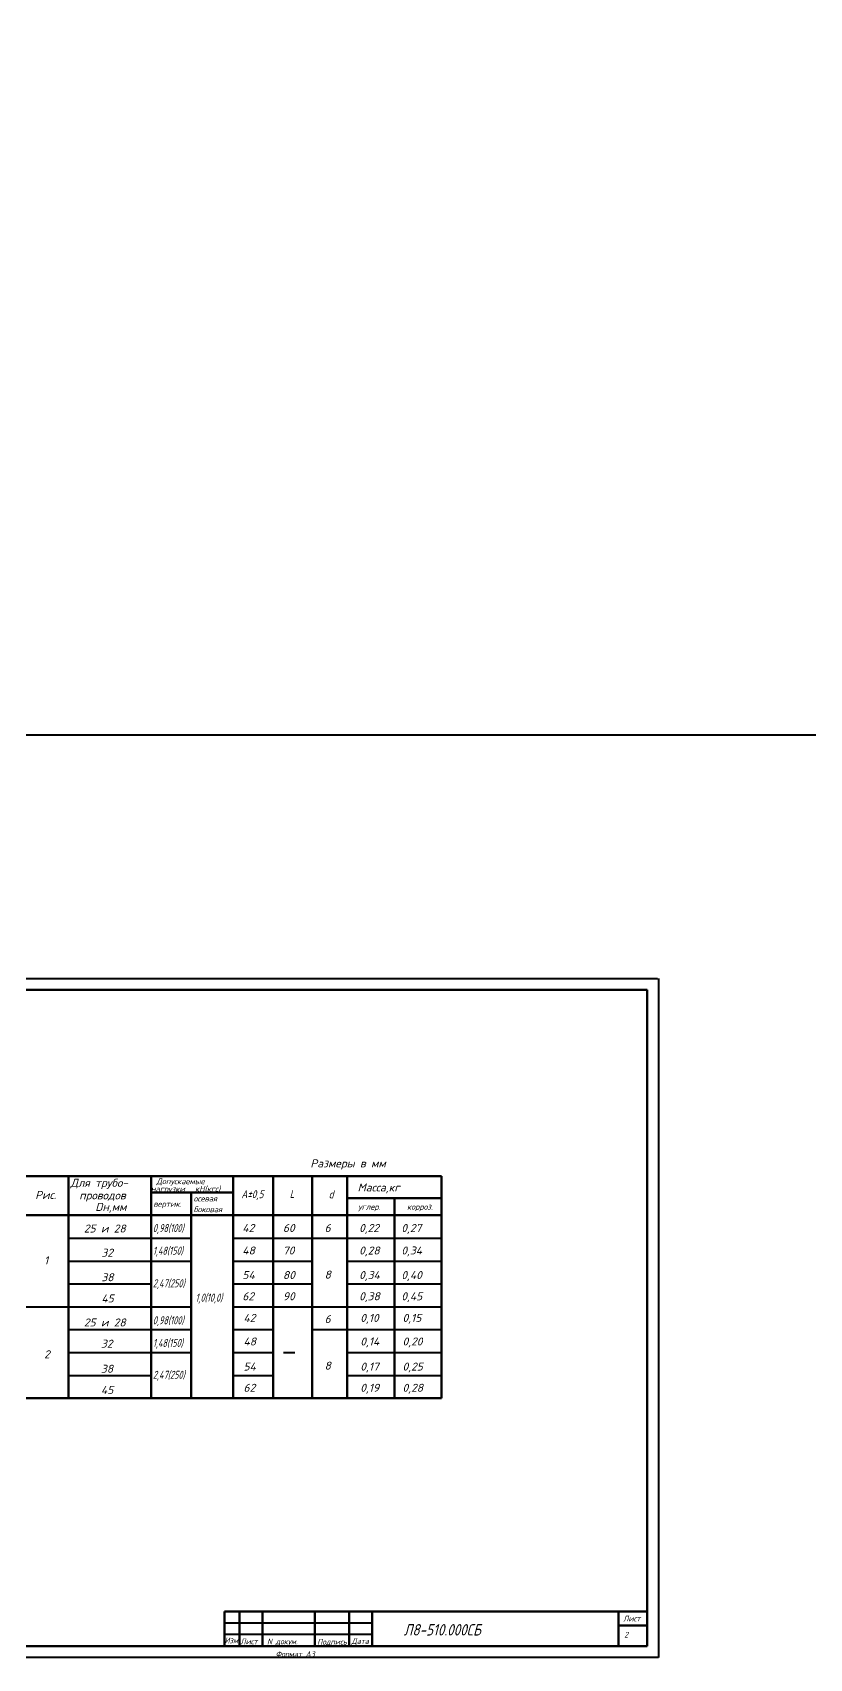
# Model space of a CAD drawing. Extents: x 2364 to 24352926, y -9422284 to 1126.
# Drawn here: x 3360 to 3700, y -920 to -209 of the extents above; entities that cross this region are included whole.
import ezdxf

# ---------------------------------------------------------------- set-up
doc = ezdxf.new("R2010")
doc.units = 0
doc.layers.add('ОСНОВНЫЕ', color=5, linetype='CONTINUOUS')
doc.layers.add('ТОНКИЕ', color=4, linetype='CONTINUOUS')
doc.styles.add('25', font='romans.shx', dxfattribs={"width": 0.8, "oblique": 15, "height": 2.5})
doc.styles.add('35', font='romans.shx', dxfattribs={"width": 0.8, "oblique": 15, "height": 3.5})
doc.styles.add('5', font='romans.shx', dxfattribs={"oblique": 15, "height": 3.5})

msp = doc.modelspace()

# ---------------------------------------------------------------- linework, layer by layer
at = {"layer": 'ОСНОВНЫЕ', "color": 4, "linetype": 'Continuous', "lineweight": 40}
for p, q in [((3213.72249, -622.81531), (3633.16138, -622.81623)), ((3633.58339, -622.81623), (3633.58339, -919.81623)), ((3375.42539, -736.40742), (3429.12914, -736.40742)), ((3447.49473, -736.40742), (3538.5582, -736.40742)), ((3375.42539, -746.40742), (3429.12914, -746.40742)), ((3447.49473, -746.40742), (3482.04936, -746.40742)), ((3497.37212, -746.40742), (3538.5582, -746.40742)), ((3375.42539, -756.40742), (3411.70999, -756.40742)), ((3447.49473, -756.40742), (3482.04936, -756.40742)), ((3497.37212, -756.40742), (3538.5582, -756.40742)), ((3287.0389, -766.40742), (3429.12914, -766.40742)), ((3447.49473, -766.40742), (3538.5582, -766.40742)), ((3375.42539, -776.40742), (3429.12914, -776.40742)), ((3447.49473, -776.40742), (3464.90881, -776.40742)), ((3482.04936, -776.40742), (3538.5582, -776.40742)), ((3375.42539, -786.40742), (3429.12914, -786.40742)), ((3447.49473, -786.40742), (3464.90881, -786.40742)), ((3469.45147, -786.41625), (3474.49035, -786.41625)), ((3497.37212, -786.40742), (3538.5582, -786.40742)), ((3375.42539, -796.40742), (3411.70999, -796.40742)), ((3447.49473, -796.40742), (3464.90881, -796.40742)), ((3497.37212, -796.40742), (3538.5582, -796.40742)), ((3633.58339, -919.81623), (3213.58339, -919.81623))]:
    msp.add_line(p, q, dxfattribs=at)
at = {"layer": 'ОСНОВНЫЕ', "lineweight": 100}
for p, q in [((3628.58339, -627.81623), (3233.58339, -627.81623)), ((3628.58339, -914.81623), (3628.58339, -627.81623))]:
    msp.add_line(p, q, dxfattribs=at)
at = {"layer": 'ОСНОВНЫЕ', "color": 6, "lineweight": 80}
for p, q in [((3287.0389, -709.27366), (3538.5582, -709.27366)), ((3375.42539, -709.27366), (3375.42539, -806.40742)), ((3411.61072, -709.27366), (3411.61072, -806.40742)), ((3447.49473, -709.27366), (3447.49473, -806.40742)), ((3464.90881, -709.27366), (3464.90881, -806.40742)), ((3482.04936, -709.27366), (3482.04936, -806.40742)), ((3497.37212, -709.27366), (3497.37212, -806.40742)), ((3538.5582, -709.27366), (3538.5582, -806.40742)), ((3411.68695, -716.48079), (3447.49473, -716.48079)), ((3429.12914, -716.48079), (3429.12914, -806.40742)), ((3497.37212, -718.96982), (3538.5582, -718.96982)), ((3518.09177, -719.00412), (3518.09177, -806.40742)), ((3287.0389, -726.40742), (3538.5582, -726.40742)), ((3287.0389, -806.40742), (3538.5582, -806.40742)), ((3443.58339, -899.74692), (3443.58339, -914.81623)), ((3628.58339, -899.74692), (3443.58339, -899.74692)), ((3450.23541, -899.74692), (3450.23541, -914.81623)), ((3460.23541, -899.74692), (3460.23541, -914.74692)), ((3483.23541, -899.74692), (3483.23541, -914.74692)), ((3498.23541, -899.74692), (3498.23541, -914.74692)), ((3508.23541, -899.74692), (3508.23541, -914.74692)), ((3616.09616, -899.74692), (3616.09616, -914.81623)), ((3628.58339, -905.84433), (3616.09616, -905.84433))]:
    msp.add_line(p, q, dxfattribs=at)
at = {"layer": 'ОСНОВНЫЕ', "color": 5, "linetype": 'Continuous', "lineweight": 100}
msp.add_line((3628.58339, -914.81623), (3222.53183, -914.81623), dxfattribs=at)
at = {"layer": 'ОСНОВНЫЕ', "color": 4, "linetype": 'Continuous', "lineweight": 40}
msp.add_lwpolyline([(2947.71139, 373.85408), (4484.41613, 373.85408), (4484.41613, -516.43097), (2947.71139, -516.43097)], close=True, dxfattribs=at)
at = {"layer": 'ТОНКИЕ', "lineweight": 40}
for p, q in [((3508.23541, -904.74692), (3443.58339, -904.74692)), ((3508.23541, -909.74692), (3443.58339, -909.74692))]:
    msp.add_line(p, q, dxfattribs=at)

# ---------------------------------------------------------------- texts
at = {"layer": 'ОСНОВНЫЕ', "color": 4, "lineweight": 40, "style": '5', "oblique": 15}
for s, height, p in [('Размеры в мм', 3.5, (3481.22635, -705.4379)), ('Для трубо-', 3.5, (3376.25527, -713.93316)), ('Допускаемые', 2.5, (3413.86224, -712.79076)), ('Рис.', 3.5, (3360.81137, -719.24269)), ('проводов', 3.5, (3380.08376, -719.42284)), ('нагрузки', 2.5, (3411.4543, -716.11964)), ('кН(кгс)', 2.5, (3430.75505, -716.06374)), ('Масса,кг', 3.5, (3501.87083, -715.96108)), ('Dн,мм', 3.5, (3387.10998, -724.46763)), ('вертик.', 2.5, (3412.51374, -722.68237)), ('осевая', 2.5, (3430.13766, -720.33334)), ('боковая', 2.5, (3430.13766, -725.03064)), ('углер.', 2.5, (3502.18454, -723.91938)), ('корроз.', 2.5, (3523.52843, -723.91938)), ('25 и 28', 3.5, (3382.10066, -733.93013)), ('42', 3.5, (3451.44946, -733.71036)), ('60', 3.5, (3469.20553, -733.71036)), ('6', 3.5, (3487.44751, -733.71036)), ('0,22', 3.5, (3502.55818, -733.71036)), ('0,27', 3.5, (3521.03415, -733.71036)), ('1', 3.5, (3364.71313, -747.81825)), ('32', 3.5, (3389.78304, -744.50297)), ('48', 3.5, (3451.44946, -743.54369)), ('70', 3.5, (3469.20553, -743.54369)), ('0,28', 3.5, (3502.55818, -743.54369)), ('0,34', 3.5, (3521.03415, -743.54369)), ('38', 3.5, (3389.78304, -755.25015)), ('54', 3.5, (3451.44946, -754.29088)), ('80', 3.5, (3469.20553, -754.29088)), ('8', 3.5, (3487.44751, -754.09621)), ('0,34', 3.5, (3502.55818, -754.29088)), ('0,40', 3.5, (3521.03415, -754.29088)), ('62', 3.5, (3451.44946, -763.56952)), ('90', 3.5, (3469.20553, -763.56952)), ('0,38', 3.5, (3502.55818, -763.56952)), ('0,45', 3.5, (3521.03415, -763.56952)), ('45', 3.5, (3389.78304, -764.5288)), ('25 и 28', 3.5, (3382.10066, -775.02226)), ('42', 3.5, (3451.96188, -773.02871)), ('6', 3.5, (3487.44751, -773.52289)), ('0,10', 3.5, (3503.07061, -773.02871)), ('0,15', 3.5, (3521.54657, -773.02871)), ('32', 3.5, (3389.57557, -784.30091)), ('48', 3.5, (3451.96188, -783.34163)), ('0,14', 3.5, (3503.07061, -783.34163)), ('0,20', 3.5, (3521.54657, -783.34163)), ('2', 3.5, (3364.71313, -788.94666)), ('38', 3.5, (3389.57557, -795.26943)), ('54', 3.5, (3451.96188, -794.31015)), ('8', 3.5, (3487.44751, -793.90875)), ('0,17', 3.5, (3503.07061, -794.31015)), ('0,25', 3.5, (3521.54657, -794.31015)), ('45', 3.5, (3389.57557, -804.54807)), ('62', 3.5, (3451.96188, -803.5888)), ('0,19', 3.5, (3503.07061, -803.5888)), ('0,28', 3.5, (3521.54657, -803.5888))]:
    msp.add_text(s, height=height, dxfattribs=at).set_placement(p)
at = {"layer": 'ОСНОВНЫЕ', "color": 4, "lineweight": 40, "style": '5', "oblique": 15, "width": 0.6}
for s, p in [('0,98(100)', (3412.2935, -733.74205)), ('1,48(150)', (3412.2935, -743.63681)), ('2,47(250)', (3412.2935, -757.87931)), ('1,0(10,0)', (3430.94109, -764.16059)), ('0,98(100)', (3412.2935, -774.07073)), ('1,48(150)', (3412.2935, -783.96549)), ('2,47(250)', (3412.2935, -797.90817))]:
    msp.add_text(s, height=3.5, dxfattribs=at).set_placement(p)
at = {"layer": 'ОСНОВНЫЕ', "color": 4, "linetype": 'Continuous', "lineweight": 40, "char_height": 3.5, "attachment_point": 5, "style": '35'}
for s, insert in [('{\\Fromans.shx|c204;А}±{\\Fromans.shx|c204;0,5}', (3455.84351, -717.56955)), ('L', (3473.23244, -717.0242)), ('d', (3490.32426, -717.22096))]:
    msp.add_mtext(s, dxfattribs=dict(at, insert=insert))
at = {"layer": 'ТОНКИЕ', "lineweight": 40, "style": '25', "oblique": 15, "width": 0.8}
for s, p in [('Лист ', (3618.12394, -904.01894)), ('2', (3618.57462, -911.07585)), ('Изм.', (3443.69813, -913.5709)), ('Лист', (3450.60533, -914.03098)), ('N докум.', (3462.27083, -914.03098)), ('Формат А3', (3465.99468, -919.55494)), ('Подпись', (3484.22039, -914.18433)), ('Дата', (3499.26275, -913.87762))]:
    msp.add_text(s, height=2.5, dxfattribs=at).set_placement(p)
at = {"layer": 'ТОНКИЕ', "lineweight": 80, "style": '25', "oblique": 15, "width": 0.8}
msp.add_text('Л8-510.000СБ', height=5, dxfattribs=at).set_placement((3522.06074, -910.19192))

doc.saveas('drawing.dxf')
